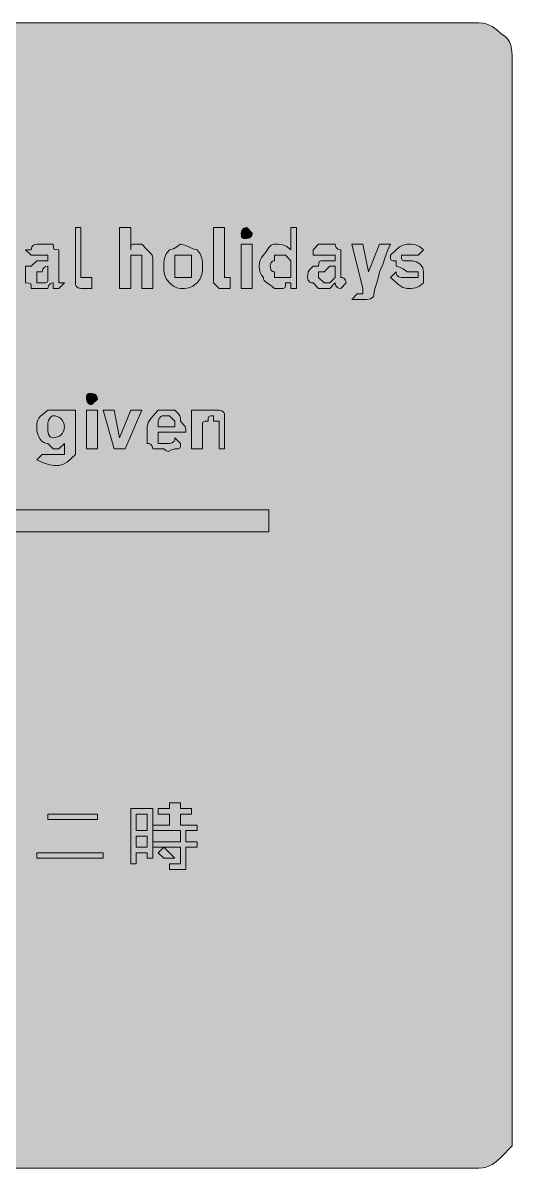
# Model space of a CAD drawing. Header units: metres. Extents: x 10 to 558, y 11 to 259.
# Drawn here: x 452 to 558.1, y 10.8 to 259.2 of the extents above; entities that cross this region are included whole.
import ezdxf

# ---------------------------------------------------------------- set-up
doc = ezdxf.new("R2010")
doc.units = ezdxf.units.M
doc.layers.add('FILL_FIREBRICK_C36B00', color=7, linetype='Continuous', true_color=0xc36b00)
doc.layers.add('FILL_WHITE_FFFFFF', color=7, linetype='Continuous', true_color=0xffffff)

msp = doc.modelspace()

# ---------------------------------------------------------------- hatches: boundary and pattern name
at = {"layer": 'FILL_FIREBRICK_C36B00', "true_color": 0xc36b00}
h = msp.add_hatch(color=7, dxfattribs=at)
h.dxf.hatch_style = 1
h.paths.add_polyline_path([(551.8, 259.15), (552.54, 258.99), (553.8, 258.45), (554.83, 257.68), (555.75, 256.8), (556.54, 256.3), (557.14, 255.71), (557.56, 255.07), (557.85, 254.4), (558.11, 253.09), (558.15, 252), (558.15, 18), (558.15, 15.6), (555.75, 13.2), (554.83, 12.32), (553.8, 11.55), (552.54, 11.01), (551.8, 10.85), (550.95, 10.8), (16.95, 10.8), (16.05, 10.82), (15.15, 10.95), (14.25, 11.31), (13.35, 12), (12.6, 12.15), (11.83, 12.51), (10.95, 13.2), (10.55, 13.7), (10.26, 14.29), (9.9, 15.6), (9.75, 18), (9.75, 252), (9.75, 254.4), (9.94, 255.28), (10.35, 256.05), (10.95, 256.8), (11.83, 257.49), (12.6, 257.85), (13.35, 258), (14.25, 258.69), (15.15, 259.05), (16.05, 259.18), (16.95, 259.2), (550.95, 259.2), (551.8, 259.15)])
at = {"layer": 'FILL_WHITE_FFFFFF', "true_color": 0xffffff}
h = msp.add_hatch(color=7, dxfattribs=at)
h.dxf.hatch_style = 1
h.paths.add_polyline_path([(463.35, 214.8), (464.55, 214.8), (464.55, 204), (465.75, 204), (466.95, 204), (466.95, 201.6), (465.75, 201.6), (464.55, 201.6), (463.95, 201.75), (463.54, 202.11), (463.4, 202.4), (463.35, 202.8), (463.35, 204), (463.35, 214.8)])
h = msp.add_hatch(color=7, dxfattribs=at)
h.dxf.hatch_style = 1
h.paths.add_polyline_path([(477.75, 208.8), (476.55, 208.8), (475.35, 208.8), (475.35, 207.6), (475.35, 201.6), (472.95, 201.6), (472.95, 214.8), (475.35, 214.8), (475.35, 210), (475.37, 210.69), (475.5, 211.05), (475.86, 211.18), (476.55, 211.2), (477.75, 211.2), (478.95, 210), (479.64, 209.29), (480, 208.8), (480.13, 208.31), (480.15, 207.6), (480.15, 201.6), (477.75, 201.6), (477.75, 207.6), (477.75, 208.8)])
h = msp.add_hatch(color=7, dxfattribs=at)
h.dxf.hatch_style = 1
h.paths.add_polyline_path([(493.35, 214.8), (495.75, 214.8), (495.75, 204), (496.95, 204), (496.95, 201.6), (495.75, 201.6), (494.55, 201.6), (493.35, 202.8), (493.35, 204), (493.35, 214.8)])
h = msp.add_hatch(color=7, dxfattribs=at)
h.dxf.hatch_style = 1
h.paths.add_polyline_path([(501.7, 213.2), (501.56, 212.91), (501.15, 212.55), (500.55, 212.4), (499.86, 212.42), (499.5, 212.55), (499.37, 212.91), (499.35, 213.6), (499.5, 214.2), (499.86, 214.61), (500.15, 214.75), (500.55, 214.8), (501.75, 213.6), (501.7, 213.2)])
h = msp.add_hatch(color=7, dxfattribs=at)
h.dxf.hatch_style = 1
h.paths.add_polyline_path([(508.8, 201.75), (508.44, 201.62), (507.75, 201.6), (506.55, 201.6), (505.67, 202.31), (504.9, 202.8), (504.36, 203.29), (504.2, 203.6), (504.15, 204), (503.76, 204.5), (503.48, 205.09), (503.31, 205.73), (503.25, 206.4), (503.31, 207.07), (503.48, 207.71), (503.76, 208.3), (504.15, 208.8), (504.86, 209.68), (505.35, 210.45), (505.84, 210.99), (506.15, 211.15), (506.55, 211.2), (507.45, 211.18), (508.35, 211.05), (509.25, 210.69), (510.15, 210), (510.15, 214.8), (511.35, 214.8), (511.35, 201.6), (510.15, 201.6), (510.15, 202.8), (508.95, 202.8), (508.93, 202.11), (508.8, 201.75)])
h.paths.add_polyline_path([(510.15, 205.2), (510.15, 207.6), (508.95, 208.8), (507.75, 208.8), (506.55, 208.8), (506.55, 207.6), (506.16, 207.5), (505.87, 207.22), (505.71, 206.84), (505.65, 206.4), (505.71, 205.96), (505.87, 205.57), (506.16, 205.3), (506.55, 205.2), (506.55, 204), (507.75, 204), (510.15, 204), (510.15, 205.2)], flags=16)
h = msp.add_hatch(color=7, dxfattribs=at)
h.dxf.hatch_style = 1
h.paths.add_polyline_path([(453.73, 202.29), (453.6, 202.65), (453.24, 202.78), (452.55, 202.8), (452.55, 204), (452.55, 206.4), (453.75, 206.4), (454.95, 207.6), (456.15, 207.6), (457.35, 207.6), (457.35, 208.8), (456.15, 208.8), (454.95, 208.8), (453.75, 208.8), (452.55, 210), (453.75, 210), (453.9, 210.6), (454.26, 211.01), (454.55, 211.15), (454.95, 211.2), (456.15, 211.2), (458.55, 211.2), (458.57, 210.51), (458.7, 210.15), (459.06, 210.02), (459.75, 210), (459.75, 208.8), (459.75, 206.4), (459.75, 204), (459.75, 202.8), (460.95, 202.8), (459.75, 201.6), (458.55, 201.6), (458.55, 202.8), (458.15, 202.75), (457.86, 202.61), (457.5, 202.2), (457.35, 201.6), (454.95, 201.6), (453.75, 201.6), (453.73, 202.29)])
h.paths.add_polyline_path([(456.84, 202.82), (457.2, 202.95), (457.33, 203.31), (457.35, 204), (457.35, 206.4), (456.95, 206.35), (456.66, 206.21), (456.3, 205.8), (456.15, 205.2), (454.95, 205.2), (454.95, 204), (454.95, 202.8), (456.15, 202.8), (456.84, 202.82)], flags=16)
h = msp.add_hatch(color=7, dxfattribs=at)
h.dxf.hatch_style = 1
h.paths.add_polyline_path([(482.7, 208.2), (483.06, 209.1), (483.75, 210), (484.63, 210.19), (485.4, 210.6), (486.15, 211.2), (487.05, 211.01), (487.95, 210.6), (488.85, 210.19), (489.75, 210), (490.44, 209.1), (490.8, 208.2), (490.93, 207.3), (490.95, 206.4), (490.93, 205.5), (490.8, 204.6), (490.44, 203.7), (489.75, 202.8), (488.85, 202.11), (487.95, 201.75), (487.05, 201.62), (486.15, 201.6), (485.4, 201.75), (484.63, 202.11), (483.75, 202.8), (483.06, 203.7), (482.7, 204.6), (482.57, 205.5), (482.55, 206.4), (482.57, 207.3), (482.7, 208.2)])
h.paths.add_polyline_path([(484.95, 206.4), (484.95, 204), (486.15, 204), (488.55, 204), (488.55, 206.4), (488.55, 208.8), (486.15, 208.8), (484.95, 208.8), (484.95, 206.4)], flags=16)
h = msp.add_hatch(color=7, dxfattribs=at)
h.dxf.hatch_style = 1
h.paths.add_polyline_path([(499.35, 201.6), (499.35, 211.2), (501.75, 211.2), (501.75, 201.6), (499.35, 201.6)])
h = msp.add_hatch(color=7, dxfattribs=at)
h.dxf.hatch_style = 1
h.paths.add_polyline_path([(514.95, 202.8), (514.55, 202.85), (514.26, 202.99), (513.9, 203.4), (513.75, 204), (513.77, 204.71), (513.9, 205.2), (514.26, 205.69), (514.95, 206.4), (516.15, 206.4), (516.17, 207.09), (516.3, 207.45), (516.66, 207.58), (517.35, 207.6), (518.55, 207.6), (519.75, 207.6), (519.75, 208.8), (518.55, 208.8), (517.35, 208.8), (516.15, 208.8), (514.95, 208.8), (514.95, 210), (516.15, 211.2), (517.35, 211.2), (519.75, 211.2), (519.8, 210.8), (519.94, 210.51), (520.35, 210.15), (520.95, 210), (520.95, 208.8), (520.95, 206.4), (520.95, 204), (521.35, 203.95), (521.64, 203.81), (522, 203.4), (522.15, 202.8), (520.95, 201.6), (520.55, 201.65), (520.26, 201.79), (519.9, 202.2), (519.75, 202.8), (518.55, 201.6), (517.35, 201.6), (516.15, 201.6), (514.95, 202.8)])
h.paths.add_polyline_path([(519.75, 204), (519.75, 206.4), (518.55, 206.4), (517.35, 205.2), (516.15, 205.2), (516.15, 204), (517.35, 202.8), (518.55, 202.8), (519.75, 204)], flags=16)
h = msp.add_hatch(color=7, dxfattribs=at)
h.dxf.hatch_style = 1
h.paths.add_polyline_path([(523.35, 211.2), (525.75, 211.2), (526.95, 205.2), (529.35, 211.2), (531.75, 211.2), (531.04, 209.59), (530.55, 208.2), (530.06, 206.81), (529.35, 205.2), (529.16, 204.11), (528.75, 202.8), (528.34, 201.49), (528.15, 200.4), (528.1, 200), (527.94, 199.71), (527.4, 199.35), (526.63, 199.22), (525.75, 199.2), (524.55, 199.2), (523.35, 199.2), (524.55, 200.4), (525.75, 200.4), (525.75, 201.6), (523.35, 211.2)])
h = msp.add_hatch(color=7, dxfattribs=at)
h.dxf.hatch_style = 1
h.paths.add_polyline_path([(536.55, 207.6), (537.43, 207.39), (538.2, 206.85), (538.74, 206.08), (538.95, 205.2), (538.95, 204), (538.95, 202.8), (538.05, 202.11), (537.15, 201.75), (536.25, 201.62), (535.35, 201.6), (534.45, 201.81), (533.55, 202.35), (531.75, 204), (532.95, 205.2), (533, 204.8), (533.14, 204.51), (533.55, 204.15), (534.15, 204), (535.35, 204), (536.55, 204), (537.75, 204), (537.75, 205.2), (536.55, 205.2), (535.35, 205.2), (534.47, 205.89), (533.7, 206.25), (532.95, 206.4), (532.95, 207.6), (532.26, 207.62), (531.9, 207.75), (531.77, 208.11), (531.75, 208.8), (532.95, 210), (533.7, 210.6), (534.47, 211.01), (535.35, 211.2), (536.25, 211.18), (537.15, 211.05), (538.05, 210.69), (538.95, 210), (537.75, 208.8), (535.35, 208.8), (534.15, 208.8), (534.17, 208.11), (534.3, 207.75), (534.66, 207.62), (535.35, 207.6), (536.55, 207.6)])
h = msp.add_hatch(color=7, dxfattribs=at)
h.dxf.hatch_style = 1
h.paths.add_polyline_path([(466.95, 176.4), (466.55, 176.45), (466.26, 176.59), (465.9, 177), (465.75, 177.6), (465.77, 178.29), (465.9, 178.65), (466.26, 178.78), (466.95, 178.8), (467.55, 178.65), (467.96, 178.29), (468.1, 178), (468.15, 177.6), (466.95, 176.4)])
h = msp.add_hatch(color=7, dxfattribs=at)
h.dxf.hatch_style = 1
h.paths.add_polyline_path([(463.35, 165.6), (461.55, 163.95), (460.65, 163.41), (459.75, 163.2), (458.83, 163.22), (457.8, 163.35), (456.54, 163.71), (454.95, 164.4), (456.15, 165.6), (458.55, 165.6), (460.95, 165.6), (460.95, 166.8), (460.95, 168), (459.75, 166.8), (458.55, 166.8), (457.35, 168), (456.9, 168.06), (456.47, 168.22), (456.06, 168.51), (455.7, 168.9), (455.39, 169.41), (455.16, 170.02), (455, 170.76), (454.95, 171.6), (455, 172.39), (455.16, 173.01), (455.39, 173.48), (455.7, 173.85), (457.35, 175.2), (458.55, 175.2), (459.75, 175.2), (460.95, 175.2), (463.35, 175.2), (463.35, 165.6)])
h.paths.add_polyline_path([(457.95, 173.7), (457.54, 172.99), (457.4, 172.39), (457.35, 171.6), (457.37, 170.72), (457.5, 169.95), (457.86, 169.41), (458.15, 169.25), (458.55, 169.2), (458.93, 169.24), (459.75, 169.5), (460.19, 169.79), (460.57, 170.21), (460.85, 170.81), (460.95, 171.6), (460.85, 172.39), (460.57, 172.99), (460.19, 173.41), (459.75, 173.7), (458.93, 173.96), (458.55, 174), (458.36, 173.96), (457.95, 173.7)], flags=16)
h = msp.add_hatch(color=7, dxfattribs=at)
h.dxf.hatch_style = 1
h.paths.add_polyline_path([(465.75, 166.8), (465.75, 175.2), (468.15, 175.2), (468.15, 166.8), (465.75, 166.8)])
h = msp.add_hatch(color=7, dxfattribs=at)
h.dxf.hatch_style = 1
h.paths.add_polyline_path([(477.75, 175.2), (474.15, 166.8), (471.75, 166.8), (469.35, 175.2), (471.75, 175.2), (472.95, 169.2), (475.35, 175.2), (477.75, 175.2)])
h = msp.add_hatch(color=7, dxfattribs=at)
h.dxf.hatch_style = 1
h.paths.add_polyline_path([(480, 167.4), (479.64, 167.81), (479.35, 167.95), (478.95, 168), (478.95, 171.6), (479.16, 172.5), (479.7, 173.4), (481.35, 175.2), (484.95, 175.2), (485.64, 174.49), (486, 174), (486.13, 173.51), (486.15, 172.8), (486.84, 172.09), (487.2, 171.6), (487.33, 171.11), (487.35, 170.4), (481.35, 170.4), (481.35, 169.2), (481.35, 168), (483.75, 168), (484.35, 168.15), (484.76, 168.51), (484.9, 168.8), (484.95, 169.2), (486.15, 168), (486.13, 167.31), (486, 166.95), (485.64, 166.82), (484.95, 166.8), (484.24, 166.63), (483.75, 166.35), (483.52, 166.27), (483.26, 166.29), (482.95, 166.46), (482.55, 166.8), (480.15, 166.8), (480, 167.4)])
h.paths.add_polyline_path([(484.95, 172.8), (483.75, 174), (482.55, 174), (482.15, 173.95), (481.86, 173.81), (481.5, 173.4), (481.35, 172.8), (481.35, 171.6), (484.95, 171.6), (484.95, 172.8)], flags=16)
h = msp.add_hatch(color=7, dxfattribs=at)
h.dxf.hatch_style = 1
h.paths.add_polyline_path([(492.66, 173.98), (492.3, 173.85), (492.17, 173.49), (492.15, 172.8), (491.46, 172.78), (491.1, 172.65), (490.97, 172.29), (490.95, 171.6), (490.95, 166.8), (488.55, 166.8), (488.55, 175.2), (490.95, 175.2), (492.15, 175.2), (494.55, 175.2), (495.15, 175.05), (495.56, 174.69), (495.7, 174.4), (495.75, 174), (495.75, 172.8), (495.75, 166.8), (494.55, 166.8), (494.55, 172.8), (493.35, 172.8), (493.35, 174), (492.66, 173.98)])
h = msp.add_hatch(color=7, dxfattribs=at)
h.dxf.hatch_style = 1
h.paths.add_polyline_path([(505.35, 153.6), (505.35, 148.8), (72.15, 148.8), (76.95, 144), (69.75, 144), (62.55, 151.2), (69.75, 158.4), (76.95, 158.4), (72.15, 153.6), (505.35, 153.6)])
h = msp.add_hatch(color=7, dxfattribs=at)
h.dxf.hatch_style = 1
h.paths.add_polyline_path([(483.75, 87.6), (481.35, 87.6), (481.35, 88.8), (483.75, 88.8), (483.75, 90), (486.15, 90), (486.15, 88.8), (488.55, 88.8), (488.55, 87.6), (486.15, 87.6), (486.15, 85.2), (489.75, 85.2), (489.75, 84), (487.35, 84), (487.35, 81.6), (489.75, 81.6), (489.75, 80.4), (487.35, 80.4), (487.35, 78), (487.35, 76.8), (487.35, 75.6), (486.15, 75.6), (484.95, 75.6), (483.75, 75.6), (483.75, 76.8), (484.95, 76.8), (486.15, 76.8), (486.15, 78), (486.15, 80.4), (480.15, 80.4), (480.15, 81.6), (486.15, 81.6), (486.15, 84), (480.15, 84), (480.15, 85.2), (483.75, 85.2), (483.75, 87.6)])
h = msp.add_hatch(color=7, dxfattribs=at)
h.dxf.hatch_style = 1
h.paths.add_polyline_path([(468.15, 87.6), (468.15, 86.4), (457.35, 86.4), (457.35, 87.6), (468.15, 87.6)])
h = msp.add_hatch(color=7, dxfattribs=at)
h.dxf.hatch_style = 1
h.paths.add_polyline_path([(478.95, 78), (478.95, 79.2), (476.55, 79.2), (476.55, 76.8), (475.35, 76.8), (475.35, 78), (475.35, 88.8), (480.15, 88.8), (480.15, 78), (478.95, 78)])
h.paths.add_polyline_path([(476.55, 87.6), (476.55, 84), (478.95, 84), (478.95, 87.6), (476.55, 87.6)], flags=16)
h.paths.add_polyline_path([(478.95, 82.8), (476.55, 82.8), (476.55, 80.4), (478.95, 80.4), (478.95, 82.8)], flags=16)
h = msp.add_hatch(color=7, dxfattribs=at)
h.dxf.hatch_style = 1
h.paths.add_polyline_path([(483.75, 79.2), (484.95, 78), (483.75, 78), (482.55, 78), (481.35, 79.2), (482.55, 80.4), (483.75, 79.2)])
h = msp.add_hatch(color=7, dxfattribs=at)
h.dxf.hatch_style = 1
h.paths.add_polyline_path([(469.35, 79.2), (469.35, 78), (454.95, 78), (454.95, 79.2), (469.35, 79.2)])

# ---------------------------------------------------------------- linework, layer by layer
at = {"layer": 'FILL_FIREBRICK_C36B00', "lineweight": 0, "true_color": 0xc36b00}
msp.add_lwpolyline([(16.95, 259.2), (550.95, 259.2), (551.8, 259.15), (552.54, 258.99), (553.8, 258.45), (554.83, 257.68), (555.75, 256.8), (556.54, 256.3), (557.14, 255.71), (557.56, 255.07), (557.85, 254.4), (558.11, 253.09), (558.15, 252), (558.15, 18), (558.15, 15.6), (555.75, 13.2), (554.83, 12.32), (553.8, 11.55), (552.54, 11.01), (551.8, 10.85), (550.95, 10.8), (16.95, 10.8)], dxfattribs=at)
at = {"layer": 'FILL_WHITE_FFFFFF', "lineweight": 0, "true_color": 0xffffff}
for points in [[(463.35, 214.8), (464.55, 214.8), (464.55, 204), (465.75, 204), (466.95, 204), (466.95, 201.6), (465.75, 201.6), (464.55, 201.6), (463.95, 201.75), (463.54, 202.11), (463.4, 202.4), (463.35, 202.8), (463.35, 204)], [(477.75, 208.8), (476.55, 208.8), (475.35, 208.8), (475.35, 207.6), (475.35, 201.6), (472.95, 201.6), (472.95, 214.8), (475.35, 214.8), (475.35, 210), (475.37, 210.69), (475.5, 211.05), (475.86, 211.18), (476.55, 211.2), (477.75, 211.2), (478.95, 210), (479.64, 209.29), (480, 208.8), (480.13, 208.31), (480.15, 207.6), (480.15, 201.6), (477.75, 201.6), (477.75, 207.6)], [(493.35, 214.8), (495.75, 214.8), (495.75, 204), (496.95, 204), (496.95, 201.6), (495.75, 201.6), (494.55, 201.6), (493.35, 202.8), (493.35, 204)], [(501.7, 213.2), (501.56, 212.91), (501.15, 212.55), (500.55, 212.4), (499.86, 212.42), (499.5, 212.55), (499.37, 212.91), (499.35, 213.6), (499.5, 214.2), (499.86, 214.61), (500.15, 214.75), (500.55, 214.8), (501.75, 213.6)], [(508.8, 201.75), (508.44, 201.62), (507.75, 201.6), (506.55, 201.6), (505.67, 202.31), (504.9, 202.8), (504.36, 203.29), (504.2, 203.6), (504.15, 204), (503.76, 204.5), (503.48, 205.09), (503.31, 205.73), (503.25, 206.4), (503.31, 207.07), (503.48, 207.71), (503.76, 208.3), (504.15, 208.8), (504.86, 209.68), (505.35, 210.45), (505.84, 210.99), (506.15, 211.15), (506.55, 211.2), (507.45, 211.18), (508.35, 211.05), (509.25, 210.69), (510.15, 210), (510.15, 214.8), (511.35, 214.8), (511.35, 201.6), (510.15, 201.6), (510.15, 202.8), (508.95, 202.8), (508.93, 202.11)], [(453.73, 202.29), (453.6, 202.65), (453.24, 202.78), (452.55, 202.8), (452.55, 204), (452.55, 206.4), (453.75, 206.4), (454.95, 207.6), (456.15, 207.6), (457.35, 207.6), (457.35, 208.8), (456.15, 208.8), (454.95, 208.8), (453.75, 208.8), (452.55, 210), (453.75, 210), (453.9, 210.6), (454.26, 211.01), (454.55, 211.15), (454.95, 211.2), (456.15, 211.2), (458.55, 211.2), (458.57, 210.51), (458.7, 210.15), (459.06, 210.02), (459.75, 210), (459.75, 208.8), (459.75, 206.4), (459.75, 204), (459.75, 202.8), (460.95, 202.8), (459.75, 201.6), (458.55, 201.6), (458.55, 202.8), (458.15, 202.75), (457.86, 202.61), (457.5, 202.2), (457.35, 201.6), (454.95, 201.6), (453.75, 201.6)], [(482.7, 208.2), (483.06, 209.1), (483.75, 210), (484.63, 210.19), (485.4, 210.6), (486.15, 211.2), (487.05, 211.01), (487.95, 210.6), (488.85, 210.19), (489.75, 210), (490.44, 209.1), (490.8, 208.2), (490.93, 207.3), (490.95, 206.4), (490.93, 205.5), (490.8, 204.6), (490.44, 203.7), (489.75, 202.8), (488.85, 202.11), (487.95, 201.75), (487.05, 201.62), (486.15, 201.6), (485.4, 201.75), (484.63, 202.11), (483.75, 202.8), (483.06, 203.7), (482.7, 204.6), (482.57, 205.5), (482.55, 206.4), (482.57, 207.3)], [(499.35, 201.6), (499.35, 211.2), (501.75, 211.2), (501.75, 201.6)], [(514.95, 202.8), (514.55, 202.85), (514.26, 202.99), (513.9, 203.4), (513.75, 204), (513.77, 204.71), (513.9, 205.2), (514.26, 205.69), (514.95, 206.4), (516.15, 206.4), (516.17, 207.09), (516.3, 207.45), (516.66, 207.58), (517.35, 207.6), (518.55, 207.6), (519.75, 207.6), (519.75, 208.8), (518.55, 208.8), (517.35, 208.8), (516.15, 208.8), (514.95, 208.8), (514.95, 210), (516.15, 211.2), (517.35, 211.2), (519.75, 211.2), (519.8, 210.8), (519.94, 210.51), (520.35, 210.15), (520.95, 210), (520.95, 208.8), (520.95, 206.4), (520.95, 204), (521.35, 203.95), (521.64, 203.81), (522, 203.4), (522.15, 202.8), (520.95, 201.6), (520.55, 201.65), (520.26, 201.79), (519.9, 202.2), (519.75, 202.8), (518.55, 201.6), (517.35, 201.6), (516.15, 201.6)], [(523.35, 211.2), (525.75, 211.2), (526.95, 205.2), (529.35, 211.2), (531.75, 211.2), (531.04, 209.59), (530.55, 208.2), (530.06, 206.81), (529.35, 205.2), (529.16, 204.11), (528.75, 202.8), (528.34, 201.49), (528.15, 200.4), (528.1, 200), (527.94, 199.71), (527.4, 199.35), (526.63, 199.22), (525.75, 199.2), (524.55, 199.2), (523.35, 199.2), (524.55, 200.4), (525.75, 200.4), (525.75, 201.6)], [(536.55, 207.6), (537.43, 207.39), (538.2, 206.85), (538.74, 206.08), (538.95, 205.2), (538.95, 204), (538.95, 202.8), (538.05, 202.11), (537.15, 201.75), (536.25, 201.62), (535.35, 201.6), (534.45, 201.81), (533.55, 202.35), (531.75, 204), (532.95, 205.2), (533, 204.8), (533.14, 204.51), (533.55, 204.15), (534.15, 204), (535.35, 204), (536.55, 204), (537.75, 204), (537.75, 205.2), (536.55, 205.2), (535.35, 205.2), (534.47, 205.89), (533.7, 206.25), (532.95, 206.4), (532.95, 207.6), (532.26, 207.62), (531.9, 207.75), (531.77, 208.11), (531.75, 208.8), (532.95, 210), (533.7, 210.6), (534.47, 211.01), (535.35, 211.2), (536.25, 211.18), (537.15, 211.05), (538.05, 210.69), (538.95, 210), (537.75, 208.8), (535.35, 208.8), (534.15, 208.8), (534.17, 208.11), (534.3, 207.75), (534.66, 207.62), (535.35, 207.6)], [(484.95, 206.4), (484.95, 204), (486.15, 204), (488.55, 204), (488.55, 206.4), (488.55, 208.8), (486.15, 208.8), (484.95, 208.8)], [(510.15, 205.2), (510.15, 207.6), (508.95, 208.8), (507.75, 208.8), (506.55, 208.8), (506.55, 207.6), (506.16, 207.5), (505.87, 207.22), (505.71, 206.84), (505.65, 206.4), (505.71, 205.96), (505.87, 205.57), (506.16, 205.3), (506.55, 205.2), (506.55, 204), (507.75, 204), (510.15, 204)], [(456.84, 202.82), (457.2, 202.95), (457.33, 203.31), (457.35, 204), (457.35, 206.4), (456.95, 206.35), (456.66, 206.21), (456.3, 205.8), (456.15, 205.2), (454.95, 205.2), (454.95, 204), (454.95, 202.8), (456.15, 202.8)], [(519.75, 204), (519.75, 206.4), (518.55, 206.4), (517.35, 205.2), (516.15, 205.2), (516.15, 204), (517.35, 202.8), (518.55, 202.8)], [(466.95, 176.4), (466.55, 176.45), (466.26, 176.59), (465.9, 177), (465.75, 177.6), (465.77, 178.29), (465.9, 178.65), (466.26, 178.78), (466.95, 178.8), (467.55, 178.65), (467.96, 178.29), (468.1, 178), (468.15, 177.6)], [(463.35, 165.6), (461.55, 163.95), (460.65, 163.41), (459.75, 163.2), (458.83, 163.22), (457.8, 163.35), (456.54, 163.71), (454.95, 164.4), (456.15, 165.6), (458.55, 165.6), (460.95, 165.6), (460.95, 166.8), (460.95, 168), (459.75, 166.8), (458.55, 166.8), (457.35, 168), (456.9, 168.06), (456.47, 168.22), (456.06, 168.51), (455.7, 168.9), (455.39, 169.41), (455.16, 170.02), (455, 170.76), (454.95, 171.6), (455, 172.39), (455.16, 173.01), (455.39, 173.48), (455.7, 173.85), (457.35, 175.2), (458.55, 175.2), (459.75, 175.2), (460.95, 175.2), (463.35, 175.2)], [(457.95, 173.7), (457.54, 172.99), (457.4, 172.39), (457.35, 171.6), (457.37, 170.72), (457.5, 169.95), (457.86, 169.41), (458.15, 169.25), (458.55, 169.2), (458.93, 169.24), (459.75, 169.5), (460.19, 169.79), (460.57, 170.21), (460.85, 170.81), (460.95, 171.6), (460.85, 172.39), (460.57, 172.99), (460.19, 173.41), (459.75, 173.7), (458.93, 173.96), (458.55, 174), (458.36, 173.96)], [(465.75, 166.8), (465.75, 175.2), (468.15, 175.2), (468.15, 166.8)], [(477.75, 175.2), (474.15, 166.8), (471.75, 166.8), (469.35, 175.2), (471.75, 175.2), (472.95, 169.2), (475.35, 175.2)], [(480, 167.4), (479.64, 167.81), (479.35, 167.95), (478.95, 168), (478.95, 171.6), (479.16, 172.5), (479.7, 173.4), (481.35, 175.2), (484.95, 175.2), (485.64, 174.49), (486, 174), (486.13, 173.51), (486.15, 172.8), (486.84, 172.09), (487.2, 171.6), (487.33, 171.11), (487.35, 170.4), (481.35, 170.4), (481.35, 169.2), (481.35, 168), (483.75, 168), (484.35, 168.15), (484.76, 168.51), (484.9, 168.8), (484.95, 169.2), (486.15, 168), (486.13, 167.31), (486, 166.95), (485.64, 166.82), (484.95, 166.8), (484.24, 166.63), (483.75, 166.35), (483.52, 166.27), (483.26, 166.29), (482.95, 166.46), (482.55, 166.8), (480.15, 166.8)], [(484.95, 172.8), (483.75, 174), (482.55, 174), (482.15, 173.95), (481.86, 173.81), (481.5, 173.4), (481.35, 172.8), (481.35, 171.6), (484.95, 171.6)], [(492.66, 173.98), (492.3, 173.85), (492.17, 173.49), (492.15, 172.8), (491.46, 172.78), (491.1, 172.65), (490.97, 172.29), (490.95, 171.6), (490.95, 166.8), (488.55, 166.8), (488.55, 175.2), (490.95, 175.2), (492.15, 175.2), (494.55, 175.2), (495.15, 175.05), (495.56, 174.69), (495.7, 174.4), (495.75, 174), (495.75, 172.8), (495.75, 166.8), (494.55, 166.8), (494.55, 172.8), (493.35, 172.8), (493.35, 174)], [(505.35, 153.6), (505.35, 148.8), (72.15, 148.8), (76.95, 144), (69.75, 144), (62.55, 151.2), (69.75, 158.4), (76.95, 158.4), (72.15, 153.6)], [(483.75, 87.6), (481.35, 87.6), (481.35, 88.8), (483.75, 88.8), (483.75, 90), (486.15, 90), (486.15, 88.8), (488.55, 88.8), (488.55, 87.6), (486.15, 87.6), (486.15, 85.2), (489.75, 85.2), (489.75, 84), (487.35, 84), (487.35, 81.6), (489.75, 81.6), (489.75, 80.4), (487.35, 80.4), (487.35, 78), (487.35, 76.8), (487.35, 75.6), (486.15, 75.6), (484.95, 75.6), (483.75, 75.6), (483.75, 76.8), (484.95, 76.8), (486.15, 76.8), (486.15, 78), (486.15, 80.4), (480.15, 80.4), (480.15, 81.6), (486.15, 81.6), (486.15, 84), (480.15, 84), (480.15, 85.2), (483.75, 85.2)], [(468.15, 87.6), (468.15, 86.4), (457.35, 86.4), (457.35, 87.6)], [(478.95, 78), (478.95, 79.2), (476.55, 79.2), (476.55, 76.8), (475.35, 76.8), (475.35, 78), (475.35, 88.8), (480.15, 88.8), (480.15, 78)], [(476.55, 87.6), (476.55, 84), (478.95, 84), (478.95, 87.6)], [(478.95, 82.8), (476.55, 82.8), (476.55, 80.4), (478.95, 80.4)], [(483.75, 79.2), (484.95, 78), (483.75, 78), (482.55, 78), (481.35, 79.2), (482.55, 80.4)], [(469.35, 79.2), (469.35, 78), (454.95, 78), (454.95, 79.2)]]:
    msp.add_lwpolyline(points, close=True, dxfattribs=at)

doc.saveas('drawing.dxf')
